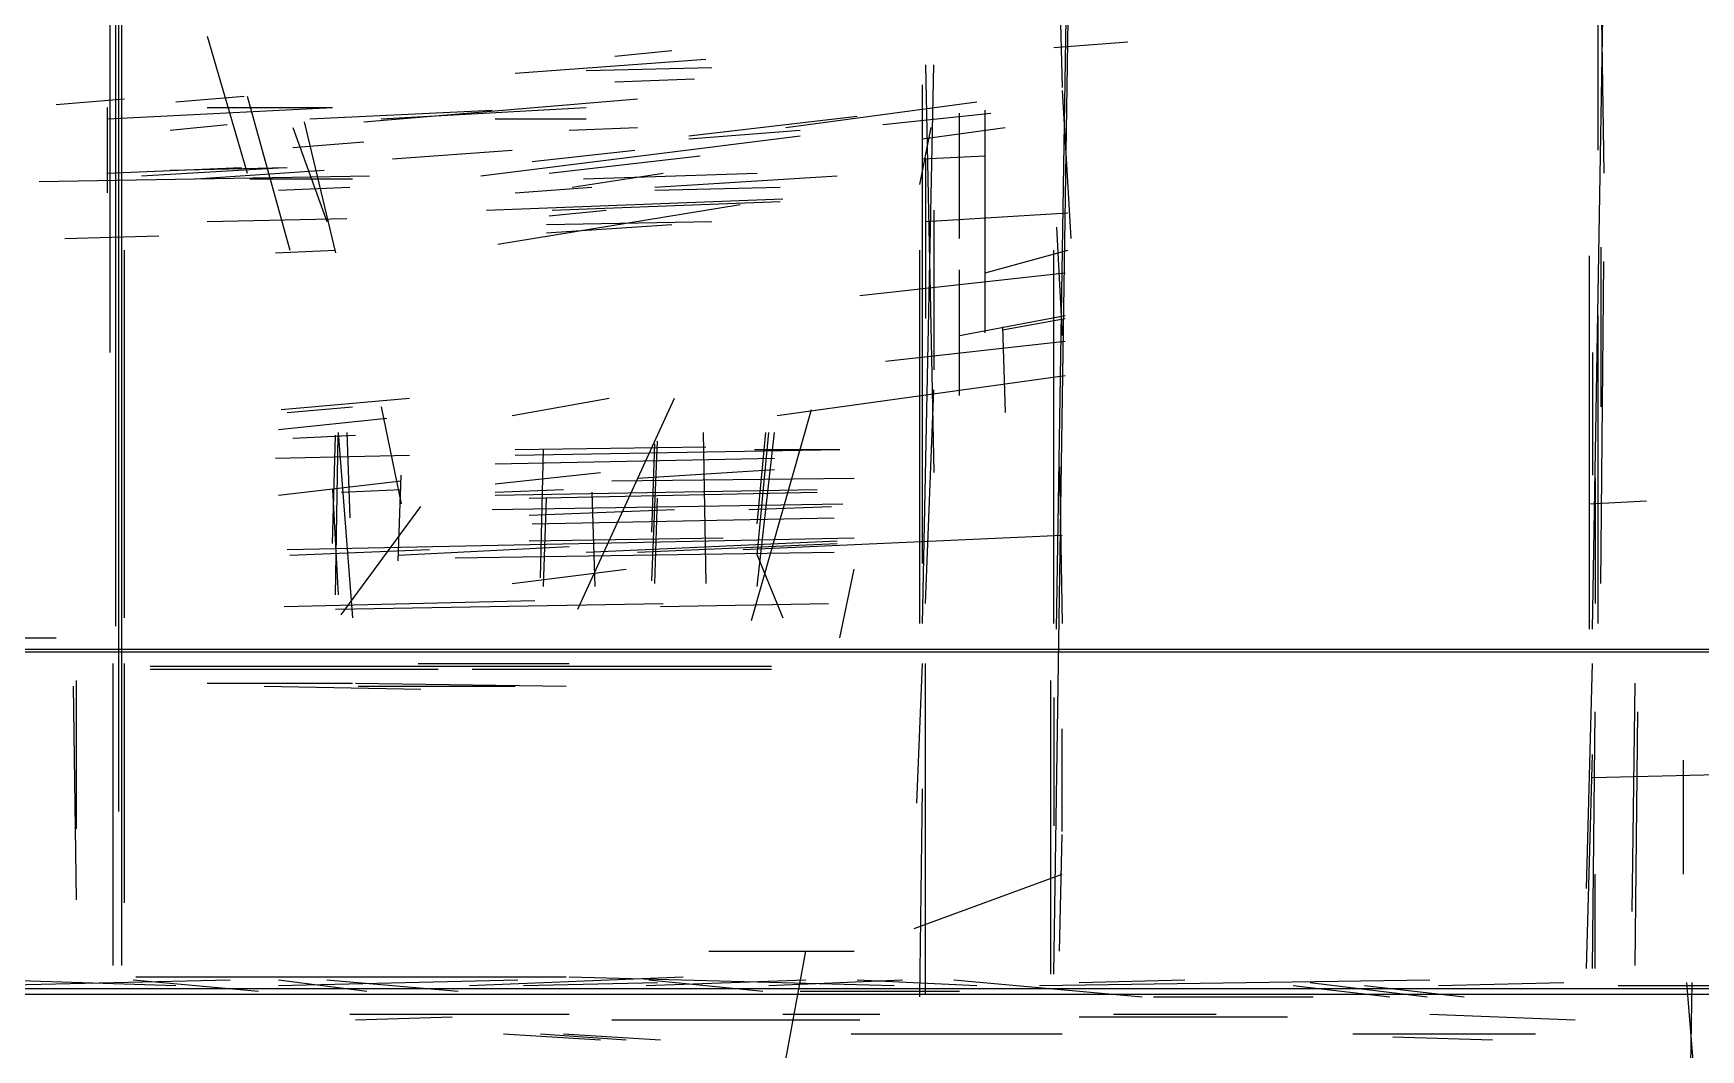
# Model space of a CAD drawing. Header units: metres. Extents: x 0.1 to 46.8, y -33.1 to 0.
# Drawn here: x 8.02 to 13.87, y -19.8 to -16.23 of the extents above; entities that cross this region are included whole.
import ezdxf

# ---------------------------------------------------------------- set-up
doc = ezdxf.new("R2010")
doc.units = ezdxf.units.M
doc.layers.add('Lines', color=7, linetype='Continuous')
doc.layers.add('Walls', color=2, linetype='Continuous')

msp = doc.modelspace()

# ---------------------------------------------------------------- linework, layer by layer
at = {"layer": 'Lines'}
for p, q in [((11.61, -18.32), (11.66, -15.11)), ((8.31, -18.31), (8.31, -15.23)), ((8.32, -18.96), (8.32, -15.23)), ((8.33, -19.5), (8.33, -15.36)), ((13.49, -18.32), (13.54, -15.36)), ((13.51, -15.38), (13.53, -16.72)), ((11.6, -19.53), (11.66, -15.59)), ((13.51, -16.64), (13.51, -15.71)), ((8.29, -17.35), (8.29, -15.75)), ((11.62, -16.05), (11.63, -16.42)), ((8.63, -16.24), (8.77, -16.72)), ((11.6, -16.28), (11.86, -16.26)), ((9.71, -16.37), (10.38, -16.32)), ((10.06, -16.31), (10.26, -16.29)), ((9.96, -16.36), (10.4, -16.35)), ((11.14, -18.3), (11.18, -16.34)), ((11.15, -16.34), (11.18, -17.77)), ((10.06, -16.4), (10.34, -16.39)), ((11.14, -18.09), (11.14, -16.41)), ((11.63, -16.43), (11.66, -16.95)), ((8.1, -16.48), (8.34, -16.46)), ((8.28, -16.79), (8.28, -16.49)), ((8.28, -16.53), (9.07, -16.49)), ((8.52, -16.47), (8.76, -16.45)), ((8.63, -16.49), (9.07, -16.49)), ((8.77, -16.45), (8.92, -16.99)), ((9.18, -16.54), (10.14, -16.46)), ((9.24, -16.53), (9.96, -16.49)), ((10.66, -16.56), (11.33, -16.47)), ((8.5, -16.57), (8.7, -16.55)), ((8.97, -16.54), (9.08, -17)), ((8.99, -16.53), (9.63, -16.5)), ((9.64, -16.53), (9.96, -16.53)), ((10.32, -16.59), (10.91, -16.52)), ((11, -16.55), (11.38, -16.51)), ((11.27, -16.95), (11.27, -16.51)), ((11.36, -17.28), (11.36, -16.5)), ((8.93, -16.56), (9.05, -16.89)), ((8.93, -16.63), (9.18, -16.61)), ((9.59, -16.73), (10.71, -16.59)), ((9.9, -16.57), (10.14, -16.56)), ((10.32, -16.6), (10.71, -16.57)), ((11.13, -16.76), (11.17, -16.56)), ((11.14, -16.6), (11.43, -16.56)), ((9.28, -16.67), (9.7, -16.64)), ((9.77, -16.68), (10.13, -16.64)), ((9.83, -16.72), (10.36, -16.66)), ((11.14, -16.67), (11.36, -16.66)), ((11.15, -16.67), (11.15, -17.23)), ((8.04, -16.75), (9.2, -16.73)), ((8.28, -16.72), (8.75, -16.7)), ((8.4, -16.73), (8.9, -16.7)), ((8.5, -16.71), (8.91, -16.7)), ((8.59, -16.74), (9.04, -16.71)), ((9.91, -16.77), (10.23, -16.72)), ((9.95, -16.74), (10.56, -16.72)), ((10.2, -16.77), (10.84, -16.73)), ((8.78, -16.74), (9.14, -16.74)), ((8.88, -16.78), (9.13, -16.77)), ((9.71, -16.79), (9.98, -16.77)), ((10.2, -16.78), (10.64, -16.77)), ((9.61, -16.85), (10.65, -16.81)), ((9.65, -16.97), (10.5, -16.83)), ((9.84, -16.85), (10.64, -16.82)), ((8.63, -16.89), (9.12, -16.88)), ((9.82, -16.9), (10.4, -16.89)), ((9.82, -16.93), (10.26, -16.9)), ((9.83, -16.87), (10.03, -16.85)), ((11.15, -16.89), (11.65, -16.86)), ((11.18, -16.85), (11.18, -17.41)), ((8.13, -16.95), (8.46, -16.94)), ((11.61, -16.91), (11.63, -17.29)), ((8.34, -18.28), (8.34, -16.99)), ((8.87, -17), (9.08, -16.99)), ((11.13, -18.3), (11.13, -16.99)), ((11.36, -17.07), (11.65, -16.99)), ((11.6, -18.3), (11.6, -16.99)), ((13.48, -18.32), (13.48, -17.01)), ((13.52, -16.98), (13.52, -17.54)), ((10.92, -17.15), (11.64, -17.07)), ((11.27, -17.5), (11.27, -17.06)), ((13.52, -18.16), (13.53, -17.03)), ((11.27, -17.29), (11.64, -17.22)), ((11.42, -17.27), (11.64, -17.23)), ((13.51, -18.3), (13.51, -17.22)), ((11.01, -17.38), (11.64, -17.31)), ((11.42, -17.26), (11.43, -17.56)), ((13.49, -17.35), (13.49, -17.78)), ((10.63, -17.57), (11.64, -17.43)), ((11.15, -18.23), (11.18, -17.48)), ((8.89, -17.55), (9.34, -17.51)), ((8.91, -17.56), (9.14, -17.54)), ((9.24, -17.54), (9.31, -17.88)), ((9.7, -17.57), (10.04, -17.51)), ((9.93, -18.25), (10.27, -17.51)), ((10.54, -18.29), (10.75, -17.55)), ((8.88, -17.62), (9.26, -17.58)), ((8.93, -17.65), (9.15, -17.64)), ((9.07, -18.02), (9.08, -17.64)), ((9.08, -18.2), (9.09, -17.64)), ((9.09, -17.63), (9.14, -18.28)), ((9.12, -17.63), (9.13, -17.93)), ((10.19, -18.15), (10.21, -17.66)), ((10.37, -17.63), (10.38, -18.16)), ((10.56, -17.95), (10.59, -17.63)), ((10.56, -18.17), (10.62, -17.63)), ((10.56, -18.06), (10.6, -17.63)), ((8.87, -17.72), (9.34, -17.71)), ((9.64, -17.74), (10.62, -17.72)), ((9.71, -17.69), (10.38, -17.68)), ((9.71, -17.71), (10.85, -17.69)), ((9.8, -18.14), (9.81, -17.69)), ((10.19, -17.98), (10.2, -17.67)), ((10.55, -17.69), (10.85, -17.69)), ((9.3, -18.08), (9.31, -17.78)), ((9.64, -17.81), (10.01, -17.77)), ((10.14, -17.79), (10.62, -17.76)), ((11.62, -17.75), (11.63, -18.3)), ((8.88, -17.85), (9.31, -17.8)), ((9.07, -17.83), (9.09, -18.2)), ((9.1, -17.84), (9.31, -17.83)), ((9.64, -17.85), (10.77, -17.83)), ((9.64, -17.84), (9.88, -17.83)), ((9.76, -17.86), (10.77, -17.84)), ((9.98, -17.84), (9.99, -18.17)), ((10.05, -17.8), (10.9, -17.79)), ((13.5, -17.79), (13.5, -18.23)), ((9.1, -18.27), (9.38, -17.89)), ((9.63, -17.9), (10.86, -17.88)), ((9.76, -17.92), (10.27, -17.9)), ((9.81, -18.17), (9.82, -17.86)), ((10.2, -18.16), (10.21, -17.86)), ((10.53, -17.9), (10.82, -17.89)), ((13.48, -17.88), (13.68, -17.87)), ((9.77, -17.95), (10.83, -17.93)), ((8.91, -18.04), (10.9, -18)), ((9.76, -18.01), (10.44, -18)), ((9.96, -18.05), (10.84, -18.01)), ((10.51, -18.04), (11.63, -17.99)), ((8.92, -18.06), (9.41, -18.04)), ((9.3, -18.06), (9.9, -18.03)), ((9.5, -18.07), (10.83, -18.05)), ((10.14, -18.05), (10.84, -18.02)), ((10.56, -18.06), (10.65, -18.28)), ((9.7, -18.16), (10.1, -18.11)), ((10.85, -18.35), (10.9, -18.11)), ((8.9, -18.24), (9.78, -18.22)), ((9.08, -18.25), (10.23, -18.23)), ((10.22, -18.24), (10.81, -18.23)), ((7.6, -18.35), (8.1, -18.35)), ((5.74, -18.39), (31.5, -18.39)), ((5.96, -18.4), (31.5, -18.4)), ((8.3, -19.5), (8.3, -18.44)), ((8.34, -19.28), (8.34, -18.44)), ((8.43, -18.45), (10.61, -18.45)), ((8.43, -18.46), (9.44, -18.46)), ((9.37, -18.44), (9.9, -18.44)), ((9.56, -18.46), (10.61, -18.46)), ((11.12, -18.93), (11.14, -18.44)), ((11.15, -19.6), (11.15, -18.44)), ((13.47, -19.23), (13.49, -18.44)), ((8.16, -18.52), (8.17, -19.27)), ((8.17, -18.5), (8.17, -19.02)), ((8.63, -18.51), (9.14, -18.51)), ((8.83, -18.52), (9.38, -18.53)), ((9.15, -18.51), (9.89, -18.52)), ((9.16, -18.52), (9.71, -18.52)), ((11.59, -19.53), (11.59, -18.5)), ((13.63, -19.31), (13.64, -18.51)), ((11.6, -18.56), (11.6, -19.01)), ((13.49, -19.51), (13.5, -18.61)), ((13.64, -19.5), (13.65, -18.61)), ((11.63, -19.03), (11.63, -18.67)), ((13.47, -19.51), (13.49, -18.76)), ((13.49, -18.84), (13.93, -18.83)), ((13.81, -19.18), (13.81, -18.78)), ((11.13, -19.61), (11.14, -18.88)), ((11.62, -19.45), (11.63, -19.04)), ((11.11, -19.37), (11.63, -19.18)), ((13.5, -19.51), (13.5, -19.18)), ((10.39, -19.45), (10.9, -19.45)), ((10.66, -19.83), (10.73, -19.45)), ((5.26, -19.58), (13.94, -19.58)), ((7.86, -19.57), (8.71, -19.55)), ((7.9, -19.55), (8.52, -19.57)), ((8.37, -19.55), (8.81, -19.59)), ((8.38, -19.54), (9.89, -19.54)), ((8.88, -19.55), (9.19, -19.59)), ((8.88, -19.57), (9.72, -19.55)), ((9.05, -19.55), (9.51, -19.59)), ((9.55, -19.57), (10.3, -19.54)), ((9.74, -19.57), (10.21, -19.56)), ((9.9, -19.54), (11.04, -19.57)), ((10.17, -19.57), (10.73, -19.55)), ((10.18, -19.55), (10.58, -19.59)), ((10.6, -19.57), (11.07, -19.55)), ((10.71, -19.59), (11.27, -19.59)), ((10.91, -19.55), (11.33, -19.57)), ((11.25, -19.55), (11.91, -19.61)), ((11.55, -19.57), (12.92, -19.55)), ((11.69, -19.56), (12.06, -19.55)), ((12.44, -19.57), (12.78, -19.61)), ((12.5, -19.56), (12.91, -19.61)), ((12.69, -19.57), (13.04, -19.61)), ((12.95, -19.57), (13.39, -19.56)), ((13.58, -19.57), (13.94, -19.57)), ((13.82, -19.56), (13.85, -19.92)), ((13.83, -20.18), (13.84, -19.56)), ((5.27, -19.6), (36.37, -19.6)), ((11.95, -19.61), (12.51, -19.61)), ((9.13, -19.67), (9.9, -19.67)), ((9.15, -19.69), (9.49, -19.68)), ((10.05, -19.69), (10.92, -19.69)), ((10.65, -19.67), (10.99, -19.67)), ((11.69, -19.68), (12.42, -19.68)), ((11.81, -19.67), (12.17, -19.67)), ((12.92, -19.67), (13.43, -19.69)), ((9.67, -19.74), (10.01, -19.76)), ((9.8, -19.74), (10.1, -19.76)), ((9.88, -19.74), (10.22, -19.76)), ((10.89, -19.74), (11.63, -19.74)), ((12.65, -19.74), (13.29, -19.74)), ((12.79, -19.75), (13.14, -19.76))]:
    msp.add_line(p, q, dxfattribs=at)
at = {"layer": 'Walls'}
for p, q in [((11.61, -18.32), (11.66, -15.11)), ((11.61, -18.32), (11.66, -15.11)), ((11.61, -18.32), (11.66, -15.11)), ((11.61, -18.32), (11.66, -15.11)), ((11.61, -18.32), (11.66, -15.11)), ((11.61, -18.32), (11.66, -15.11)), ((8.31, -18.31), (8.31, -15.23)), ((8.31, -18.31), (8.31, -15.23)), ((8.31, -18.31), (8.31, -15.23)), ((8.31, -18.31), (8.31, -15.23)), ((8.31, -18.31), (8.31, -15.23)), ((8.31, -18.31), (8.31, -15.23)), ((8.32, -18.96), (8.32, -15.23)), ((8.32, -18.96), (8.32, -15.23)), ((8.32, -18.96), (8.32, -15.23)), ((8.32, -18.96), (8.32, -15.23)), ((8.32, -18.96), (8.32, -15.23)), ((8.32, -18.96), (8.32, -15.23)), ((8.32, -18.96), (8.32, -15.23)), ((8.33, -19.5), (8.33, -15.36)), ((8.33, -19.5), (8.33, -15.36)), ((8.33, -19.5), (8.33, -15.36)), ((8.33, -19.5), (8.33, -15.36)), ((13.49, -18.32), (13.54, -15.36)), ((13.49, -18.32), (13.54, -15.36)), ((13.49, -18.32), (13.54, -15.36)), ((13.49, -18.32), (13.54, -15.36)), ((13.51, -15.38), (13.53, -16.72)), ((13.51, -15.38), (13.53, -16.72)), ((13.51, -15.38), (13.53, -16.72)), ((13.51, -15.38), (13.53, -16.72)), ((13.51, -15.38), (13.53, -16.72)), ((11.6, -19.53), (11.66, -15.59)), ((11.6, -19.53), (11.66, -15.59)), ((11.6, -19.53), (11.66, -15.59)), ((11.6, -19.53), (11.66, -15.59)), ((11.6, -19.53), (11.66, -15.59)), ((11.6, -19.53), (11.66, -15.59)), ((11.6, -19.53), (11.66, -15.59)), ((11.6, -19.53), (11.66, -15.59)), ((11.6, -19.53), (11.66, -15.59)), ((13.51, -16.64), (13.51, -15.71)), ((13.51, -16.64), (13.51, -15.71)), ((13.51, -16.64), (13.51, -15.71)), ((13.51, -16.64), (13.51, -15.71)), ((8.29, -17.35), (8.29, -15.75)), ((8.29, -17.35), (8.29, -15.75)), ((8.29, -17.35), (8.29, -15.75)), ((8.29, -17.35), (8.29, -15.75)), ((8.29, -17.35), (8.29, -15.75)), ((8.63, -16.24), (8.77, -16.72)), ((9.71, -16.37), (10.38, -16.32)), ((9.71, -16.37), (10.38, -16.32)), ((9.71, -16.37), (10.38, -16.32)), ((9.71, -16.37), (10.38, -16.32)), ((9.71, -16.37), (10.38, -16.32)), ((9.71, -16.37), (10.38, -16.32)), ((9.71, -16.37), (10.38, -16.32)), ((9.71, -16.37), (10.38, -16.32)), ((9.71, -16.37), (10.38, -16.32)), ((9.71, -16.37), (10.38, -16.32)), ((9.71, -16.37), (10.38, -16.32)), ((9.71, -16.37), (10.38, -16.32)), ((11.14, -18.3), (11.18, -16.34)), ((11.14, -18.3), (11.18, -16.34)), ((11.14, -18.3), (11.18, -16.34)), ((11.14, -18.3), (11.18, -16.34)), ((11.14, -18.3), (11.18, -16.34)), ((11.14, -18.3), (11.18, -16.34)), ((11.14, -18.3), (11.18, -16.34)), ((11.14, -18.3), (11.18, -16.34)), ((11.14, -18.3), (11.18, -16.34)), ((11.14, -18.3), (11.18, -16.34)), ((11.15, -16.34), (11.18, -17.77)), ((11.15, -16.34), (11.18, -17.77)), ((11.15, -16.34), (11.18, -17.77)), ((11.15, -16.34), (11.18, -17.77)), ((11.15, -16.34), (11.18, -17.77)), ((11.15, -16.34), (11.18, -17.77)), ((11.15, -16.34), (11.18, -17.77)), ((11.15, -16.34), (11.18, -17.77)), ((11.14, -18.09), (11.14, -16.41)), ((11.14, -18.09), (11.14, -16.41)), ((11.14, -18.09), (11.14, -16.41)), ((11.14, -18.09), (11.14, -16.41)), ((11.14, -18.09), (11.14, -16.41)), ((11.14, -18.09), (11.14, -16.41)), ((11.14, -18.09), (11.14, -16.41)), ((11.14, -18.09), (11.14, -16.41)), ((11.14, -18.09), (11.14, -16.41)), ((11.63, -16.43), (11.66, -16.95)), ((11.63, -16.43), (11.66, -16.95)), ((11.63, -16.43), (11.66, -16.95)), ((11.63, -16.43), (11.66, -16.95)), ((11.63, -16.43), (11.66, -16.95)), ((11.63, -16.43), (11.66, -16.95)), ((11.63, -16.43), (11.66, -16.95)), ((8.28, -16.53), (9.07, -16.49)), ((8.28, -16.53), (9.07, -16.49)), ((8.28, -16.53), (9.07, -16.49)), ((8.77, -16.45), (8.92, -16.99)), ((9.18, -16.54), (10.14, -16.46)), ((9.18, -16.54), (10.14, -16.46)), ((9.18, -16.54), (10.14, -16.46)), ((9.18, -16.54), (10.14, -16.46)), ((9.18, -16.54), (10.14, -16.46)), ((9.18, -16.54), (10.14, -16.46)), ((9.18, -16.54), (10.14, -16.46)), ((9.18, -16.54), (10.14, -16.46)), ((9.18, -16.54), (10.14, -16.46)), ((9.24, -16.53), (9.96, -16.49)), ((9.24, -16.53), (9.96, -16.49)), ((9.24, -16.53), (9.96, -16.49)), ((9.24, -16.53), (9.96, -16.49)), ((9.24, -16.53), (9.96, -16.49)), ((9.24, -16.53), (9.96, -16.49)), ((9.24, -16.53), (9.96, -16.49)), ((9.24, -16.53), (9.96, -16.49)), ((9.24, -16.53), (9.96, -16.49)), ((10.66, -16.56), (11.33, -16.47)), ((10.66, -16.56), (11.33, -16.47)), ((10.66, -16.56), (11.33, -16.47)), ((10.66, -16.56), (11.33, -16.47)), ((10.66, -16.56), (11.33, -16.47)), ((10.66, -16.56), (11.33, -16.47)), ((8.99, -16.53), (9.63, -16.5)), ((8.99, -16.53), (9.63, -16.5)), ((8.99, -16.53), (9.63, -16.5)), ((8.99, -16.53), (9.63, -16.5)), ((8.99, -16.53), (9.63, -16.5)), ((8.99, -16.53), (9.63, -16.5)), ((10.32, -16.59), (10.91, -16.52)), ((10.32, -16.59), (10.91, -16.52)), ((10.32, -16.59), (10.91, -16.52)), ((10.32, -16.59), (10.91, -16.52)), ((10.32, -16.59), (10.91, -16.52)), ((10.32, -16.59), (10.91, -16.52)), ((10.32, -16.59), (10.91, -16.52)), ((10.32, -16.59), (10.91, -16.52)), ((10.32, -16.59), (10.91, -16.52)), ((10.32, -16.59), (10.91, -16.52)), ((11.36, -17.28), (11.36, -16.5)), ((11.36, -17.28), (11.36, -16.5)), ((11.36, -17.28), (11.36, -16.5)), ((11.36, -17.28), (11.36, -16.5)), ((11.36, -17.28), (11.36, -16.5)), ((11.36, -17.28), (11.36, -16.5)), ((11.36, -17.28), (11.36, -16.5)), ((11.36, -17.28), (11.36, -16.5)), ((11.36, -17.28), (11.36, -16.5)), ((11.36, -17.28), (11.36, -16.5)), ((9.59, -16.73), (10.71, -16.59)), ((9.59, -16.73), (10.71, -16.59)), ((9.59, -16.73), (10.71, -16.59)), ((9.59, -16.73), (10.71, -16.59)), ((9.59, -16.73), (10.71, -16.59)), ((9.59, -16.73), (10.71, -16.59)), ((9.59, -16.73), (10.71, -16.59)), ((9.59, -16.73), (10.71, -16.59)), ((9.59, -16.73), (10.71, -16.59)), ((9.83, -16.72), (10.36, -16.66)), ((9.83, -16.72), (10.36, -16.66)), ((9.83, -16.72), (10.36, -16.66)), ((9.83, -16.72), (10.36, -16.66)), ((9.83, -16.72), (10.36, -16.66)), ((9.83, -16.72), (10.36, -16.66)), ((9.83, -16.72), (10.36, -16.66)), ((9.83, -16.72), (10.36, -16.66)), ((9.83, -16.72), (10.36, -16.66)), ((11.15, -16.67), (11.15, -17.23)), ((11.15, -16.67), (11.15, -17.23)), ((11.15, -16.67), (11.15, -17.23)), ((11.15, -16.67), (11.15, -17.23)), ((11.15, -16.67), (11.15, -17.23)), ((11.15, -16.67), (11.15, -17.23)), ((11.15, -16.67), (11.15, -17.23)), ((11.15, -16.67), (11.15, -17.23)), ((8.04, -16.75), (9.2, -16.73)), ((8.04, -16.75), (9.2, -16.73)), ((8.4, -16.73), (8.9, -16.7)), ((8.4, -16.73), (8.9, -16.7)), ((9.95, -16.74), (10.56, -16.72)), ((9.95, -16.74), (10.56, -16.72)), ((9.95, -16.74), (10.56, -16.72)), ((9.95, -16.74), (10.56, -16.72)), ((9.95, -16.74), (10.56, -16.72)), ((9.95, -16.74), (10.56, -16.72)), ((9.95, -16.74), (10.56, -16.72)), ((9.95, -16.74), (10.56, -16.72)), ((9.95, -16.74), (10.56, -16.72)), ((9.95, -16.74), (10.56, -16.72)), ((10.2, -16.77), (10.84, -16.73)), ((10.2, -16.77), (10.84, -16.73)), ((10.2, -16.77), (10.84, -16.73)), ((10.2, -16.77), (10.84, -16.73)), ((10.2, -16.77), (10.84, -16.73)), ((10.2, -16.77), (10.84, -16.73)), ((10.2, -16.77), (10.84, -16.73)), ((10.2, -16.77), (10.84, -16.73)), ((10.2, -16.77), (10.84, -16.73)), ((10.2, -16.77), (10.84, -16.73)), ((9.61, -16.85), (10.65, -16.81)), ((9.61, -16.85), (10.65, -16.81)), ((9.61, -16.85), (10.65, -16.81)), ((9.61, -16.85), (10.65, -16.81)), ((9.61, -16.85), (10.65, -16.81)), ((9.61, -16.85), (10.65, -16.81)), ((9.61, -16.85), (10.65, -16.81)), ((9.65, -16.97), (10.5, -16.83)), ((9.65, -16.97), (10.5, -16.83)), ((9.65, -16.97), (10.5, -16.83)), ((9.65, -16.97), (10.5, -16.83)), ((9.65, -16.97), (10.5, -16.83)), ((9.65, -16.97), (10.5, -16.83)), ((9.65, -16.97), (10.5, -16.83)), ((9.65, -16.97), (10.5, -16.83)), ((9.65, -16.97), (10.5, -16.83)), ((9.65, -16.97), (10.5, -16.83)), ((9.84, -16.85), (10.64, -16.82)), ((9.84, -16.85), (10.64, -16.82)), ((9.84, -16.85), (10.64, -16.82)), ((9.84, -16.85), (10.64, -16.82)), ((9.84, -16.85), (10.64, -16.82)), ((9.84, -16.85), (10.64, -16.82)), ((9.84, -16.85), (10.64, -16.82)), ((9.84, -16.85), (10.64, -16.82)), ((9.82, -16.9), (10.4, -16.89)), ((9.82, -16.9), (10.4, -16.89)), ((9.82, -16.9), (10.4, -16.89)), ((9.82, -16.9), (10.4, -16.89)), ((9.82, -16.9), (10.4, -16.89)), ((9.82, -16.9), (10.4, -16.89)), ((9.82, -16.9), (10.4, -16.89)), ((9.82, -16.9), (10.4, -16.89)), ((9.82, -16.9), (10.4, -16.89)), ((11.15, -16.89), (11.65, -16.86)), ((11.15, -16.89), (11.65, -16.86)), ((11.15, -16.89), (11.65, -16.86)), ((11.15, -16.89), (11.65, -16.86)), ((11.18, -16.85), (11.18, -17.41)), ((11.18, -16.85), (11.18, -17.41)), ((11.18, -16.85), (11.18, -17.41)), ((11.18, -16.85), (11.18, -17.41)), ((11.18, -16.85), (11.18, -17.41)), ((11.18, -16.85), (11.18, -17.41)), ((11.18, -16.85), (11.18, -17.41)), ((11.18, -16.85), (11.18, -17.41)), ((11.18, -16.85), (11.18, -17.41)), ((8.34, -18.28), (8.34, -16.99)), ((8.34, -18.28), (8.34, -16.99)), ((8.34, -18.28), (8.34, -16.99)), ((11.13, -18.3), (11.13, -16.99)), ((11.13, -18.3), (11.13, -16.99)), ((11.13, -18.3), (11.13, -16.99)), ((11.13, -18.3), (11.13, -16.99)), ((11.13, -18.3), (11.13, -16.99)), ((11.13, -18.3), (11.13, -16.99)), ((11.13, -18.3), (11.13, -16.99)), ((11.13, -18.3), (11.13, -16.99)), ((11.13, -18.3), (11.13, -16.99)), ((11.13, -18.3), (11.13, -16.99)), ((11.13, -18.3), (11.13, -16.99)), ((11.13, -18.3), (11.13, -16.99)), ((11.6, -18.3), (11.6, -16.99)), ((11.6, -18.3), (11.6, -16.99)), ((11.6, -18.3), (11.6, -16.99)), ((11.6, -18.3), (11.6, -16.99)), ((11.6, -18.3), (11.6, -16.99)), ((11.6, -18.3), (11.6, -16.99)), ((11.6, -18.3), (11.6, -16.99)), ((11.6, -18.3), (11.6, -16.99)), ((13.48, -18.32), (13.48, -17.01)), ((13.52, -16.98), (13.52, -17.54)), ((13.52, -16.98), (13.52, -17.54)), ((13.52, -16.98), (13.52, -17.54)), ((13.52, -16.98), (13.52, -17.54)), ((10.92, -17.15), (11.64, -17.07)), ((10.92, -17.15), (11.64, -17.07)), ((10.92, -17.15), (11.64, -17.07)), ((10.92, -17.15), (11.64, -17.07)), ((13.52, -18.16), (13.53, -17.03)), ((13.52, -18.16), (13.53, -17.03)), ((13.52, -18.16), (13.53, -17.03)), ((13.51, -18.3), (13.51, -17.22)), ((13.51, -18.3), (13.51, -17.22)), ((11.01, -17.38), (11.64, -17.31)), ((11.01, -17.38), (11.64, -17.31)), ((11.01, -17.38), (11.64, -17.31)), ((11.01, -17.38), (11.64, -17.31)), ((10.63, -17.57), (11.64, -17.43)), ((10.63, -17.57), (11.64, -17.43)), ((10.63, -17.57), (11.64, -17.43)), ((10.63, -17.57), (11.64, -17.43)), ((10.63, -17.57), (11.64, -17.43)), ((11.15, -18.23), (11.18, -17.48)), ((11.15, -18.23), (11.18, -17.48)), ((11.15, -18.23), (11.18, -17.48)), ((11.15, -18.23), (11.18, -17.48)), ((11.15, -18.23), (11.18, -17.48)), ((11.15, -18.23), (11.18, -17.48)), ((11.15, -18.23), (11.18, -17.48)), ((11.15, -18.23), (11.18, -17.48)), ((11.15, -18.23), (11.18, -17.48)), ((9.93, -18.25), (10.27, -17.51)), ((10.54, -18.29), (10.75, -17.55)), ((9.08, -18.2), (9.09, -17.64)), ((10.37, -17.63), (10.38, -18.16)), ((10.37, -17.63), (10.38, -18.16)), ((10.37, -17.63), (10.38, -18.16)), ((10.56, -18.17), (10.62, -17.63)), ((10.56, -18.17), (10.62, -17.63)), ((10.56, -18.17), (10.62, -17.63)), ((9.64, -17.74), (10.62, -17.72)), ((9.64, -17.74), (10.62, -17.72)), ((9.64, -17.74), (10.62, -17.72)), ((9.64, -17.74), (10.62, -17.72)), ((9.64, -17.74), (10.62, -17.72)), ((9.64, -17.74), (10.62, -17.72)), ((9.64, -17.74), (10.62, -17.72)), ((9.64, -17.74), (10.62, -17.72)), ((9.64, -17.74), (10.62, -17.72)), ((9.64, -17.74), (10.62, -17.72)), ((9.64, -17.74), (10.62, -17.72)), ((9.64, -17.74), (10.62, -17.72)), ((9.64, -17.74), (10.62, -17.72)), ((9.64, -17.74), (10.62, -17.72)), ((9.64, -17.74), (10.62, -17.72)), ((9.71, -17.69), (10.38, -17.68)), ((9.71, -17.69), (10.38, -17.68)), ((9.71, -17.69), (10.38, -17.68)), ((9.71, -17.69), (10.38, -17.68)), ((9.71, -17.69), (10.38, -17.68)), ((9.71, -17.69), (10.38, -17.68)), ((9.71, -17.69), (10.38, -17.68)), ((9.71, -17.69), (10.38, -17.68)), ((9.71, -17.69), (10.38, -17.68)), ((9.71, -17.69), (10.38, -17.68)), ((9.71, -17.69), (10.38, -17.68)), ((9.71, -17.69), (10.38, -17.68)), ((9.71, -17.69), (10.38, -17.68)), ((9.71, -17.69), (10.38, -17.68)), ((9.71, -17.69), (10.38, -17.68)), ((9.71, -17.69), (10.38, -17.68)), ((9.71, -17.69), (10.38, -17.68)), ((9.71, -17.69), (10.38, -17.68)), ((9.71, -17.71), (10.85, -17.69)), ((9.71, -17.71), (10.85, -17.69)), ((9.71, -17.71), (10.85, -17.69)), ((9.71, -17.71), (10.85, -17.69)), ((9.71, -17.71), (10.85, -17.69)), ((9.71, -17.71), (10.85, -17.69)), ((9.71, -17.71), (10.85, -17.69)), ((9.71, -17.71), (10.85, -17.69)), ((9.71, -17.71), (10.85, -17.69)), ((9.71, -17.71), (10.85, -17.69)), ((9.71, -17.71), (10.85, -17.69)), ((9.71, -17.71), (10.85, -17.69)), ((9.71, -17.71), (10.85, -17.69)), ((9.71, -17.71), (10.85, -17.69)), ((9.71, -17.71), (10.85, -17.69)), ((9.71, -17.71), (10.85, -17.69)), ((11.62, -17.75), (11.63, -18.3)), ((11.62, -17.75), (11.63, -18.3)), ((11.62, -17.75), (11.63, -18.3)), ((11.62, -17.75), (11.63, -18.3)), ((9.64, -17.85), (10.77, -17.83)), ((9.64, -17.85), (10.77, -17.83)), ((9.64, -17.85), (10.77, -17.83)), ((9.64, -17.85), (10.77, -17.83)), ((9.64, -17.85), (10.77, -17.83)), ((9.64, -17.85), (10.77, -17.83)), ((9.64, -17.85), (10.77, -17.83)), ((9.64, -17.85), (10.77, -17.83)), ((9.64, -17.85), (10.77, -17.83)), ((9.64, -17.85), (10.77, -17.83)), ((9.64, -17.85), (10.77, -17.83)), ((9.64, -17.85), (10.77, -17.83)), ((9.64, -17.85), (10.77, -17.83)), ((9.76, -17.86), (10.77, -17.84)), ((9.76, -17.86), (10.77, -17.84)), ((9.76, -17.86), (10.77, -17.84)), ((9.76, -17.86), (10.77, -17.84)), ((9.76, -17.86), (10.77, -17.84)), ((9.76, -17.86), (10.77, -17.84)), ((9.76, -17.86), (10.77, -17.84)), ((9.76, -17.86), (10.77, -17.84)), ((9.76, -17.86), (10.77, -17.84)), ((9.76, -17.86), (10.77, -17.84)), ((9.76, -17.86), (10.77, -17.84)), ((9.76, -17.86), (10.77, -17.84)), ((9.76, -17.86), (10.77, -17.84)), ((9.76, -17.86), (10.77, -17.84)), ((10.05, -17.8), (10.9, -17.79)), ((10.05, -17.8), (10.9, -17.79)), ((10.05, -17.8), (10.9, -17.79)), ((10.05, -17.8), (10.9, -17.79)), ((10.05, -17.8), (10.9, -17.79)), ((10.05, -17.8), (10.9, -17.79)), ((10.05, -17.8), (10.9, -17.79)), ((10.05, -17.8), (10.9, -17.79)), ((10.05, -17.8), (10.9, -17.79)), ((10.05, -17.8), (10.9, -17.79)), ((10.05, -17.8), (10.9, -17.79)), ((10.05, -17.8), (10.9, -17.79)), ((10.05, -17.8), (10.9, -17.79)), ((10.05, -17.8), (10.9, -17.79)), ((10.05, -17.8), (10.9, -17.79)), ((10.05, -17.8), (10.9, -17.79)), ((10.05, -17.8), (10.9, -17.79)), ((9.63, -17.9), (10.86, -17.88)), ((9.63, -17.9), (10.86, -17.88)), ((9.63, -17.9), (10.86, -17.88)), ((9.63, -17.9), (10.86, -17.88)), ((9.63, -17.9), (10.86, -17.88)), ((9.63, -17.9), (10.86, -17.88)), ((9.63, -17.9), (10.86, -17.88)), ((9.63, -17.9), (10.86, -17.88)), ((9.63, -17.9), (10.86, -17.88)), ((9.63, -17.9), (10.86, -17.88)), ((9.63, -17.9), (10.86, -17.88)), ((9.63, -17.9), (10.86, -17.88)), ((9.63, -17.9), (10.86, -17.88)), ((9.63, -17.9), (10.86, -17.88)), ((9.76, -17.92), (10.27, -17.9)), ((9.76, -17.92), (10.27, -17.9)), ((9.76, -17.92), (10.27, -17.9)), ((9.76, -17.92), (10.27, -17.9)), ((9.76, -17.92), (10.27, -17.9)), ((9.76, -17.92), (10.27, -17.9)), ((9.76, -17.92), (10.27, -17.9)), ((9.76, -17.92), (10.27, -17.9)), ((9.76, -17.92), (10.27, -17.9)), ((9.76, -17.92), (10.27, -17.9)), ((9.76, -17.92), (10.27, -17.9)), ((9.76, -17.92), (10.27, -17.9)), ((9.76, -17.92), (10.27, -17.9)), ((9.76, -17.92), (10.27, -17.9)), ((9.76, -17.92), (10.27, -17.9)), ((9.76, -17.92), (10.27, -17.9)), ((9.76, -17.92), (10.27, -17.9)), ((9.76, -17.92), (10.27, -17.9)), ((9.76, -17.92), (10.27, -17.9)), ((9.76, -17.92), (10.27, -17.9)), ((9.77, -17.95), (10.83, -17.93)), ((9.77, -17.95), (10.83, -17.93)), ((9.77, -17.95), (10.83, -17.93)), ((9.77, -17.95), (10.83, -17.93)), ((9.77, -17.95), (10.83, -17.93)), ((9.77, -17.95), (10.83, -17.93)), ((9.77, -17.95), (10.83, -17.93)), ((9.77, -17.95), (10.83, -17.93)), ((9.77, -17.95), (10.83, -17.93)), ((9.77, -17.95), (10.83, -17.93)), ((9.77, -17.95), (10.83, -17.93)), ((9.77, -17.95), (10.83, -17.93)), ((9.77, -17.95), (10.83, -17.93)), ((9.77, -17.95), (10.83, -17.93)), ((8.91, -18.04), (10.9, -18)), ((8.91, -18.04), (10.9, -18)), ((8.91, -18.04), (10.9, -18)), ((8.91, -18.04), (10.9, -18)), ((8.91, -18.04), (10.9, -18)), ((8.91, -18.04), (10.9, -18)), ((8.91, -18.04), (10.9, -18)), ((8.91, -18.04), (10.9, -18)), ((8.91, -18.04), (10.9, -18)), ((8.91, -18.04), (10.9, -18)), ((8.91, -18.04), (10.9, -18)), ((8.91, -18.04), (10.9, -18)), ((8.91, -18.04), (10.9, -18)), ((8.91, -18.04), (10.9, -18)), ((8.91, -18.04), (10.9, -18)), ((8.91, -18.04), (10.9, -18)), ((8.91, -18.04), (10.9, -18)), ((8.91, -18.04), (10.9, -18)), ((8.91, -18.04), (10.9, -18)), ((8.91, -18.04), (10.9, -18)), ((8.91, -18.04), (10.9, -18)), ((8.91, -18.04), (10.9, -18)), ((9.76, -18.01), (10.44, -18)), ((9.76, -18.01), (10.44, -18)), ((9.76, -18.01), (10.44, -18)), ((9.76, -18.01), (10.44, -18)), ((9.76, -18.01), (10.44, -18)), ((9.76, -18.01), (10.44, -18)), ((9.76, -18.01), (10.44, -18)), ((9.76, -18.01), (10.44, -18)), ((9.76, -18.01), (10.44, -18)), ((9.76, -18.01), (10.44, -18)), ((9.76, -18.01), (10.44, -18)), ((9.76, -18.01), (10.44, -18)), ((9.76, -18.01), (10.44, -18)), ((9.76, -18.01), (10.44, -18)), ((9.76, -18.01), (10.44, -18)), ((9.76, -18.01), (10.44, -18)), ((9.76, -18.01), (10.44, -18)), ((9.76, -18.01), (10.44, -18)), ((9.76, -18.01), (10.44, -18)), ((9.96, -18.05), (10.84, -18.01)), ((9.96, -18.05), (10.84, -18.01)), ((9.96, -18.05), (10.84, -18.01)), ((9.96, -18.05), (10.84, -18.01)), ((9.96, -18.05), (10.84, -18.01)), ((9.96, -18.05), (10.84, -18.01)), ((9.96, -18.05), (10.84, -18.01)), ((9.96, -18.05), (10.84, -18.01)), ((9.96, -18.05), (10.84, -18.01)), ((9.96, -18.05), (10.84, -18.01)), ((9.96, -18.05), (10.84, -18.01)), ((9.96, -18.05), (10.84, -18.01)), ((9.96, -18.05), (10.84, -18.01)), ((9.96, -18.05), (10.84, -18.01)), ((9.96, -18.05), (10.84, -18.01)), ((10.51, -18.04), (11.63, -17.99)), ((10.51, -18.04), (11.63, -17.99)), ((10.51, -18.04), (11.63, -17.99)), ((10.51, -18.04), (11.63, -17.99)), ((10.51, -18.04), (11.63, -17.99)), ((10.51, -18.04), (11.63, -17.99)), ((10.51, -18.04), (11.63, -17.99)), ((9.3, -18.06), (9.9, -18.03)), ((9.3, -18.06), (9.9, -18.03)), ((9.3, -18.06), (9.9, -18.03)), ((9.3, -18.06), (9.9, -18.03)), ((9.3, -18.06), (9.9, -18.03)), ((9.3, -18.06), (9.9, -18.03)), ((9.3, -18.06), (9.9, -18.03)), ((9.3, -18.06), (9.9, -18.03)), ((9.3, -18.06), (9.9, -18.03)), ((9.3, -18.06), (9.9, -18.03)), ((9.3, -18.06), (9.9, -18.03)), ((9.3, -18.06), (9.9, -18.03)), ((9.3, -18.06), (9.9, -18.03)), ((9.3, -18.06), (9.9, -18.03)), ((9.3, -18.06), (9.9, -18.03)), ((9.3, -18.06), (9.9, -18.03)), ((9.3, -18.06), (9.9, -18.03)), ((9.3, -18.06), (9.9, -18.03)), ((9.3, -18.06), (9.9, -18.03)), ((9.3, -18.06), (9.9, -18.03)), ((9.5, -18.07), (10.83, -18.05)), ((9.5, -18.07), (10.83, -18.05)), ((9.5, -18.07), (10.83, -18.05)), ((9.5, -18.07), (10.83, -18.05)), ((9.5, -18.07), (10.83, -18.05)), ((9.5, -18.07), (10.83, -18.05)), ((9.5, -18.07), (10.83, -18.05)), ((9.5, -18.07), (10.83, -18.05)), ((9.5, -18.07), (10.83, -18.05)), ((9.5, -18.07), (10.83, -18.05)), ((9.5, -18.07), (10.83, -18.05)), ((9.5, -18.07), (10.83, -18.05)), ((9.5, -18.07), (10.83, -18.05)), ((9.5, -18.07), (10.83, -18.05)), ((9.5, -18.07), (10.83, -18.05)), ((9.5, -18.07), (10.83, -18.05)), ((9.5, -18.07), (10.83, -18.05)), ((9.5, -18.07), (10.83, -18.05)), ((9.5, -18.07), (10.83, -18.05)), ((10.14, -18.05), (10.84, -18.02)), ((10.14, -18.05), (10.84, -18.02)), ((10.14, -18.05), (10.84, -18.02)), ((10.14, -18.05), (10.84, -18.02)), ((10.14, -18.05), (10.84, -18.02)), ((10.14, -18.05), (10.84, -18.02)), ((10.14, -18.05), (10.84, -18.02)), ((10.14, -18.05), (10.84, -18.02)), ((10.14, -18.05), (10.84, -18.02)), ((10.14, -18.05), (10.84, -18.02)), ((10.14, -18.05), (10.84, -18.02)), ((10.14, -18.05), (10.84, -18.02)), ((10.14, -18.05), (10.84, -18.02)), ((10.14, -18.05), (10.84, -18.02)), ((10.14, -18.05), (10.84, -18.02)), ((8.9, -18.24), (9.78, -18.22)), ((8.9, -18.24), (9.78, -18.22)), ((8.9, -18.24), (9.78, -18.22)), ((8.9, -18.24), (9.78, -18.22)), ((8.9, -18.24), (9.78, -18.22)), ((8.9, -18.24), (9.78, -18.22)), ((8.9, -18.24), (9.78, -18.22)), ((8.9, -18.24), (9.78, -18.22)), ((8.9, -18.24), (9.78, -18.22)), ((8.9, -18.24), (9.78, -18.22)), ((8.9, -18.24), (9.78, -18.22)), ((8.9, -18.24), (9.78, -18.22)), ((8.9, -18.24), (9.78, -18.22)), ((9.08, -18.25), (10.23, -18.23)), ((9.08, -18.25), (10.23, -18.23)), ((9.08, -18.25), (10.23, -18.23)), ((9.08, -18.25), (10.23, -18.23)), ((9.08, -18.25), (10.23, -18.23)), ((9.08, -18.25), (10.23, -18.23)), ((9.08, -18.25), (10.23, -18.23)), ((9.08, -18.25), (10.23, -18.23)), ((9.08, -18.25), (10.23, -18.23)), ((9.08, -18.25), (10.23, -18.23)), ((9.08, -18.25), (10.23, -18.23)), ((9.08, -18.25), (10.23, -18.23)), ((9.08, -18.25), (10.23, -18.23)), ((9.08, -18.25), (10.23, -18.23)), ((9.08, -18.25), (10.23, -18.23)), ((9.08, -18.25), (10.23, -18.23)), ((9.08, -18.25), (10.23, -18.23)), ((9.08, -18.25), (10.23, -18.23)), ((9.08, -18.25), (10.23, -18.23)), ((9.08, -18.25), (10.23, -18.23)), ((10.22, -18.24), (10.81, -18.23)), ((10.22, -18.24), (10.81, -18.23)), ((10.22, -18.24), (10.81, -18.23)), ((10.22, -18.24), (10.81, -18.23)), ((10.22, -18.24), (10.81, -18.23)), ((10.22, -18.24), (10.81, -18.23)), ((10.22, -18.24), (10.81, -18.23)), ((10.22, -18.24), (10.81, -18.23)), ((10.22, -18.24), (10.81, -18.23)), ((10.22, -18.24), (10.81, -18.23)), ((10.22, -18.24), (10.81, -18.23)), ((10.22, -18.24), (10.81, -18.23)), ((10.22, -18.24), (10.81, -18.23)), ((10.22, -18.24), (10.81, -18.23)), ((10.22, -18.24), (10.81, -18.23)), ((10.22, -18.24), (10.81, -18.23)), ((5.74, -18.39), (31.5, -18.39)), ((5.74, -18.39), (31.5, -18.39)), ((5.74, -18.39), (31.5, -18.39)), ((5.74, -18.39), (31.5, -18.39)), ((5.74, -18.39), (31.5, -18.39)), ((5.74, -18.39), (31.5, -18.39)), ((5.96, -18.4), (31.5, -18.4)), ((5.96, -18.4), (31.5, -18.4)), ((5.96, -18.4), (31.5, -18.4)), ((5.96, -18.4), (31.5, -18.4)), ((5.96, -18.4), (31.5, -18.4)), ((8.3, -19.5), (8.3, -18.44)), ((8.3, -19.5), (8.3, -18.44)), ((8.3, -19.5), (8.3, -18.44)), ((8.3, -19.5), (8.3, -18.44)), ((8.3, -19.5), (8.3, -18.44)), ((8.34, -19.28), (8.34, -18.44)), ((8.34, -19.28), (8.34, -18.44)), ((8.34, -19.28), (8.34, -18.44)), ((8.34, -19.28), (8.34, -18.44)), ((8.34, -19.28), (8.34, -18.44)), ((8.43, -18.45), (10.61, -18.45)), ((8.43, -18.45), (10.61, -18.45)), ((8.43, -18.45), (10.61, -18.45)), ((8.43, -18.45), (10.61, -18.45)), ((8.43, -18.45), (10.61, -18.45)), ((8.43, -18.45), (10.61, -18.45)), ((8.43, -18.45), (10.61, -18.45)), ((8.43, -18.45), (10.61, -18.45)), ((8.43, -18.45), (10.61, -18.45)), ((8.43, -18.45), (10.61, -18.45)), ((8.43, -18.45), (10.61, -18.45)), ((8.43, -18.46), (9.44, -18.46)), ((8.43, -18.46), (9.44, -18.46)), ((8.43, -18.46), (9.44, -18.46)), ((8.43, -18.46), (9.44, -18.46)), ((8.43, -18.46), (9.44, -18.46)), ((8.43, -18.46), (9.44, -18.46)), ((8.43, -18.46), (9.44, -18.46)), ((8.43, -18.46), (9.44, -18.46)), ((9.37, -18.44), (9.9, -18.44)), ((9.37, -18.44), (9.9, -18.44)), ((9.37, -18.44), (9.9, -18.44)), ((9.37, -18.44), (9.9, -18.44)), ((9.37, -18.44), (9.9, -18.44)), ((9.37, -18.44), (9.9, -18.44)), ((9.37, -18.44), (9.9, -18.44)), ((9.37, -18.44), (9.9, -18.44)), ((9.37, -18.44), (9.9, -18.44)), ((9.37, -18.44), (9.9, -18.44)), ((9.37, -18.44), (9.9, -18.44)), ((9.37, -18.44), (9.9, -18.44)), ((9.56, -18.46), (10.61, -18.46)), ((9.56, -18.46), (10.61, -18.46)), ((9.56, -18.46), (10.61, -18.46)), ((9.56, -18.46), (10.61, -18.46)), ((9.56, -18.46), (10.61, -18.46)), ((9.56, -18.46), (10.61, -18.46)), ((9.56, -18.46), (10.61, -18.46)), ((9.56, -18.46), (10.61, -18.46)), ((9.56, -18.46), (10.61, -18.46)), ((9.56, -18.46), (10.61, -18.46)), ((9.56, -18.46), (10.61, -18.46)), ((9.56, -18.46), (10.61, -18.46)), ((9.56, -18.46), (10.61, -18.46)), ((9.56, -18.46), (10.61, -18.46)), ((9.56, -18.46), (10.61, -18.46)), ((9.56, -18.46), (10.61, -18.46)), ((9.56, -18.46), (10.61, -18.46)), ((9.56, -18.46), (10.61, -18.46)), ((9.56, -18.46), (10.61, -18.46)), ((9.56, -18.46), (10.61, -18.46)), ((9.56, -18.46), (10.61, -18.46)), ((9.56, -18.46), (10.61, -18.46)), ((11.15, -19.6), (11.15, -18.44)), ((11.15, -19.6), (11.15, -18.44)), ((13.47, -19.23), (13.49, -18.44)), ((13.47, -19.23), (13.49, -18.44)), ((13.47, -19.23), (13.49, -18.44)), ((13.47, -19.23), (13.49, -18.44)), ((13.47, -19.23), (13.49, -18.44)), ((13.47, -19.23), (13.49, -18.44)), ((13.47, -19.23), (13.49, -18.44)), ((8.16, -18.52), (8.17, -19.27)), ((8.16, -18.52), (8.17, -19.27)), ((8.16, -18.52), (8.17, -19.27)), ((8.16, -18.52), (8.17, -19.27)), ((8.16, -18.52), (8.17, -19.27)), ((8.17, -18.5), (8.17, -19.02)), ((8.17, -18.5), (8.17, -19.02)), ((8.17, -18.5), (8.17, -19.02)), ((8.17, -18.5), (8.17, -19.02)), ((8.17, -18.5), (8.17, -19.02)), ((8.63, -18.51), (9.14, -18.51)), ((8.63, -18.51), (9.14, -18.51)), ((8.63, -18.51), (9.14, -18.51)), ((8.63, -18.51), (9.14, -18.51)), ((8.63, -18.51), (9.14, -18.51)), ((8.63, -18.51), (9.14, -18.51)), ((8.83, -18.52), (9.38, -18.53)), ((8.83, -18.52), (9.38, -18.53)), ((8.83, -18.52), (9.38, -18.53)), ((8.83, -18.52), (9.38, -18.53)), ((8.83, -18.52), (9.38, -18.53)), ((8.83, -18.52), (9.38, -18.53)), ((8.83, -18.52), (9.38, -18.53)), ((8.83, -18.52), (9.38, -18.53)), ((8.83, -18.52), (9.38, -18.53)), ((9.15, -18.51), (9.89, -18.52)), ((9.15, -18.51), (9.89, -18.52)), ((9.15, -18.51), (9.89, -18.52)), ((9.15, -18.51), (9.89, -18.52)), ((9.15, -18.51), (9.89, -18.52)), ((9.15, -18.51), (9.89, -18.52)), ((9.15, -18.51), (9.89, -18.52)), ((9.15, -18.51), (9.89, -18.52)), ((9.15, -18.51), (9.89, -18.52)), ((9.15, -18.51), (9.89, -18.52)), ((9.15, -18.51), (9.89, -18.52)), ((9.16, -18.52), (9.71, -18.52)), ((9.16, -18.52), (9.71, -18.52)), ((9.16, -18.52), (9.71, -18.52)), ((9.16, -18.52), (9.71, -18.52)), ((9.16, -18.52), (9.71, -18.52)), ((9.16, -18.52), (9.71, -18.52)), ((9.16, -18.52), (9.71, -18.52)), ((9.16, -18.52), (9.71, -18.52)), ((9.16, -18.52), (9.71, -18.52)), ((11.59, -19.53), (11.59, -18.5)), ((11.59, -19.53), (11.59, -18.5)), ((13.63, -19.31), (13.64, -18.51)), ((13.63, -19.31), (13.64, -18.51)), ((13.63, -19.31), (13.64, -18.51)), ((13.63, -19.31), (13.64, -18.51)), ((13.63, -19.31), (13.64, -18.51)), ((13.63, -19.31), (13.64, -18.51)), ((13.63, -19.31), (13.64, -18.51)), ((13.63, -19.31), (13.64, -18.51)), ((13.49, -19.51), (13.5, -18.61)), ((13.49, -19.51), (13.5, -18.61)), ((13.49, -19.51), (13.5, -18.61)), ((13.49, -19.51), (13.5, -18.61)), ((13.49, -19.51), (13.5, -18.61)), ((13.49, -19.51), (13.5, -18.61)), ((13.64, -19.5), (13.65, -18.61)), ((13.64, -19.5), (13.65, -18.61)), ((13.64, -19.5), (13.65, -18.61)), ((13.64, -19.5), (13.65, -18.61)), ((13.64, -19.5), (13.65, -18.61)), ((13.64, -19.5), (13.65, -18.61)), ((13.64, -19.5), (13.65, -18.61)), ((13.64, -19.5), (13.65, -18.61)), ((13.47, -19.51), (13.49, -18.76)), ((13.47, -19.51), (13.49, -18.76)), ((13.47, -19.51), (13.49, -18.76)), ((13.47, -19.51), (13.49, -18.76)), ((13.47, -19.51), (13.49, -18.76)), ((13.47, -19.51), (13.49, -18.76)), ((11.13, -19.61), (11.14, -18.88)), ((11.13, -19.61), (11.14, -18.88)), ((10.39, -19.45), (10.9, -19.45)), ((10.39, -19.45), (10.9, -19.45)), ((10.39, -19.45), (10.9, -19.45)), ((10.39, -19.45), (10.9, -19.45)), ((10.39, -19.45), (10.9, -19.45)), ((10.39, -19.45), (10.9, -19.45)), ((5.26, -19.58), (13.94, -19.58)), ((5.26, -19.58), (13.94, -19.58)), ((5.26, -19.58), (13.94, -19.58)), ((5.26, -19.58), (13.94, -19.58)), ((5.26, -19.58), (13.94, -19.58)), ((7.86, -19.57), (8.71, -19.55)), ((7.86, -19.57), (8.71, -19.55)), ((7.9, -19.55), (8.52, -19.57)), ((7.9, -19.55), (8.52, -19.57)), ((8.38, -19.54), (9.89, -19.54)), ((8.38, -19.54), (9.89, -19.54)), ((8.38, -19.54), (9.89, -19.54)), ((8.38, -19.54), (9.89, -19.54)), ((8.38, -19.54), (9.89, -19.54)), ((8.88, -19.57), (9.72, -19.55)), ((8.88, -19.57), (9.72, -19.55)), ((8.88, -19.57), (9.72, -19.55)), ((8.88, -19.57), (9.72, -19.55)), ((8.88, -19.57), (9.72, -19.55)), ((8.88, -19.57), (9.72, -19.55)), ((9.55, -19.57), (10.3, -19.54)), ((9.55, -19.57), (10.3, -19.54)), ((9.55, -19.57), (10.3, -19.54)), ((9.55, -19.57), (10.3, -19.54)), ((9.55, -19.57), (10.3, -19.54)), ((9.55, -19.57), (10.3, -19.54)), ((9.55, -19.57), (10.3, -19.54)), ((9.55, -19.57), (10.3, -19.54)), ((9.55, -19.57), (10.3, -19.54)), ((9.9, -19.54), (11.04, -19.57)), ((9.9, -19.54), (11.04, -19.57)), ((9.9, -19.54), (11.04, -19.57)), ((10.17, -19.57), (10.73, -19.55)), ((10.17, -19.57), (10.73, -19.55)), ((10.17, -19.57), (10.73, -19.55)), ((10.71, -19.59), (11.27, -19.59)), ((10.71, -19.59), (11.27, -19.59)), ((10.71, -19.59), (11.27, -19.59)), ((10.71, -19.59), (11.27, -19.59)), ((10.71, -19.59), (11.27, -19.59)), ((10.71, -19.59), (11.27, -19.59)), ((11.25, -19.55), (11.91, -19.61)), ((11.25, -19.55), (11.91, -19.61)), ((11.25, -19.55), (11.91, -19.61)), ((11.25, -19.55), (11.91, -19.61)), ((11.25, -19.55), (11.91, -19.61)), ((11.25, -19.55), (11.91, -19.61)), ((11.55, -19.57), (12.92, -19.55)), ((11.55, -19.57), (12.92, -19.55)), ((11.55, -19.57), (12.92, -19.55)), ((13.83, -20.18), (13.84, -19.56)), ((5.27, -19.6), (36.37, -19.6)), ((5.27, -19.6), (36.37, -19.6)), ((5.27, -19.6), (36.37, -19.6)), ((5.27, -19.6), (36.37, -19.6)), ((11.95, -19.61), (12.51, -19.61)), ((11.95, -19.61), (12.51, -19.61)), ((11.95, -19.61), (12.51, -19.61)), ((9.13, -19.67), (9.9, -19.67)), ((9.13, -19.67), (9.9, -19.67)), ((9.13, -19.67), (9.9, -19.67)), ((9.13, -19.67), (9.9, -19.67)), ((9.13, -19.67), (9.9, -19.67)), ((10.05, -19.69), (10.92, -19.69)), ((10.05, -19.69), (10.92, -19.69)), ((10.05, -19.69), (10.92, -19.69)), ((10.05, -19.69), (10.92, -19.69)), ((10.05, -19.69), (10.92, -19.69)), ((11.69, -19.68), (12.42, -19.68)), ((11.69, -19.68), (12.42, -19.68)), ((11.69, -19.68), (12.42, -19.68)), ((11.69, -19.68), (12.42, -19.68)), ((11.69, -19.68), (12.42, -19.68)), ((12.92, -19.67), (13.43, -19.69)), ((12.92, -19.67), (13.43, -19.69)), ((12.92, -19.67), (13.43, -19.69)), ((10.89, -19.74), (11.63, -19.74)), ((10.89, -19.74), (11.63, -19.74)), ((10.89, -19.74), (11.63, -19.74)), ((10.89, -19.74), (11.63, -19.74)), ((10.89, -19.74), (11.63, -19.74)), ((10.89, -19.74), (11.63, -19.74)), ((12.65, -19.74), (13.29, -19.74)), ((12.65, -19.74), (13.29, -19.74)), ((12.65, -19.74), (13.29, -19.74)), ((12.65, -19.74), (13.29, -19.74)), ((12.65, -19.74), (13.29, -19.74))]:
    msp.add_line(p, q, dxfattribs=at)

doc.saveas('drawing.dxf')
